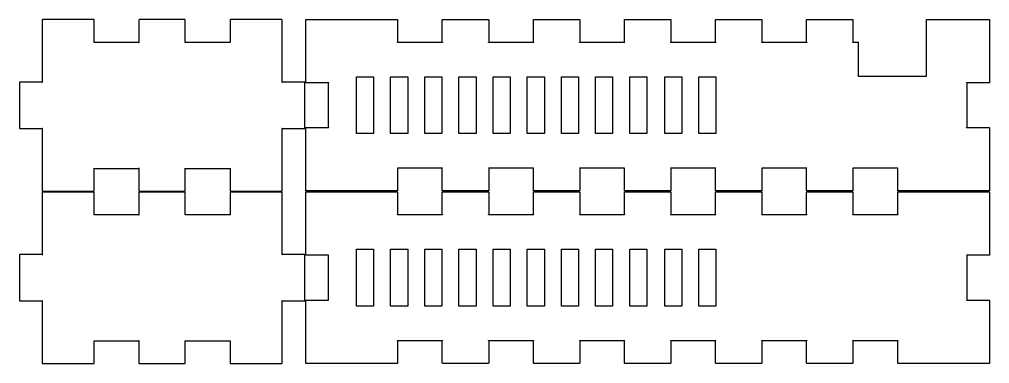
# Model space of a CAD drawing. Extents: x -86 to 84, y -61 to 112.
# Drawn here: x -86.2 to 84.2, y -60.8 to -0.3 of the extents above; entities that cross this region are included whole.
import ezdxf

# ---------------------------------------------------------------- set-up
doc = ezdxf.new("R2010")
doc.units = 0
doc.header["$MEASUREMENT"] = 0
doc.layers.add('CUT', color=30, linetype='CONTINUOUS')

msp = doc.modelspace()

# ---------------------------------------------------------------- linework, layer by layer
at = {"layer": 'CUT', "color": 0}
for p, q in [((-82.23, -0.35), (-82.25, -0.38)), ((-82.25, -0.38), (-82.25, -0.4)), ((-82.25, -0.4), (-82.25, -4.4)), ((-82.19, -0.33), (-82.23, -0.35)), ((-82.18, -0.33), (-82.19, -0.33)), ((-73.18, -0.33), (-82.18, -0.33)), ((-73.17, -0.33), (-73.18, -0.33)), ((-73.13, -0.35), (-73.17, -0.33)), ((-73.11, -0.38), (-73.13, -0.35)), ((-73.11, -0.4), (-73.11, -0.38)), ((-73.11, -4.33), (-73.11, -0.4)), ((-65.23, -0.35), (-65.25, -0.38)), ((-65.25, -0.38), (-65.25, -0.4)), ((-65.25, -0.4), (-65.25, -4.33)), ((-65.19, -0.33), (-65.23, -0.35)), ((-65.18, -0.33), (-65.19, -0.33)), ((-57.18, -0.33), (-65.18, -0.33)), ((-57.17, -0.33), (-57.18, -0.33)), ((-57.13, -0.35), (-57.17, -0.33)), ((-57.11, -0.38), (-57.13, -0.35)), ((-57.11, -0.4), (-57.11, -0.38)), ((-57.11, -4.33), (-57.11, -0.4)), ((-49.23, -0.35), (-49.25, -0.38)), ((-49.25, -0.38), (-49.25, -0.4)), ((-49.25, -0.4), (-49.25, -4.33)), ((-49.19, -0.33), (-49.23, -0.35)), ((-49.18, -0.33), (-49.19, -0.33)), ((-40.18, -0.33), (-49.18, -0.33)), ((-40.17, -0.33), (-40.18, -0.33)), ((-40.13, -0.35), (-40.17, -0.33)), ((-40.11, -0.38), (-40.13, -0.35)), ((-40.11, -0.4), (-40.11, -0.38)), ((-40.11, -4.4), (-40.11, -0.4)), ((-82.25, -4.4), (-82.25, -11.33)), ((-73.12, -4.33), (-73.14, -4.34)), ((-73.14, -4.34), (-73.14, -4.35)), ((-73.14, -4.35), (-73.12, -4.36)), ((-73.11, -4.33), (-73.12, -4.33)), ((-73.12, -4.36), (-73.11, -4.33)), ((-65.25, -4.33), (-73.11, -4.33)), ((-73.11, -4.33), (-73.11, -4.33)), ((-65.25, -4.33), (-65.25, -4.33)), ((-65.25, -4.33), (-65.24, -4.36)), ((-65.24, -4.33), (-65.25, -4.33)), ((-65.22, -4.34), (-65.24, -4.33)), ((-65.24, -4.36), (-65.22, -4.35)), ((-65.22, -4.35), (-65.22, -4.34)), ((-57.12, -4.33), (-57.14, -4.34)), ((-57.14, -4.34), (-57.14, -4.35)), ((-57.14, -4.35), (-57.12, -4.36)), ((-57.11, -4.33), (-57.12, -4.33)), ((-57.12, -4.36), (-57.11, -4.33)), ((-49.25, -4.33), (-57.11, -4.33)), ((-57.11, -4.33), (-57.11, -4.33)), ((-49.25, -4.33), (-49.25, -4.33)), ((-49.25, -4.33), (-49.24, -4.36)), ((-49.24, -4.33), (-49.25, -4.33)), ((-49.22, -4.34), (-49.24, -4.33)), ((-49.24, -4.36), (-49.22, -4.35)), ((-49.22, -4.35), (-49.22, -4.34)), ((-40.11, -11.33), (-40.11, -4.4)), ((-86.23, -11.35), (-86.25, -11.38)), ((-86.25, -11.38), (-86.25, -11.4)), ((-86.25, -11.4), (-86.25, -19.4)), ((-86.19, -11.33), (-86.23, -11.35)), ((-86.18, -11.33), (-86.19, -11.33)), ((-82.25, -11.33), (-86.18, -11.33)), ((-82.25, -11.33), (-82.25, -11.33)), ((-82.25, -11.33), (-82.24, -11.36)), ((-82.24, -11.33), (-82.25, -11.33)), ((-82.22, -11.34), (-82.24, -11.33)), ((-82.24, -11.36), (-82.22, -11.35)), ((-82.22, -11.35), (-82.22, -11.34)), ((-40.12, -11.33), (-40.14, -11.34)), ((-40.14, -11.34), (-40.14, -11.35)), ((-40.14, -11.35), (-40.12, -11.36)), ((-40.11, -11.33), (-40.12, -11.33)), ((-40.12, -11.36), (-40.11, -11.33)), ((-36.18, -11.33), (-40.11, -11.33)), ((-40.11, -11.33), (-40.11, -11.33)), ((-36.17, -11.33), (-36.18, -11.33)), ((-36.13, -11.35), (-36.17, -11.33)), ((-36.11, -11.38), (-36.13, -11.35)), ((-36.11, -11.4), (-36.11, -11.38)), ((-36.11, -19.4), (-36.11, -11.4)), ((-86.25, -19.4), (-86.25, -19.41)), ((-86.25, -19.41), (-86.23, -19.45)), ((-86.23, -19.45), (-86.19, -19.47)), ((-86.19, -19.47), (-86.18, -19.47)), ((-86.18, -19.47), (-82.25, -19.47)), ((-82.24, -19.44), (-82.25, -19.46)), ((-82.25, -19.46), (-82.25, -19.47)), ((-82.25, -19.47), (-82.24, -19.47)), ((-82.25, -19.47), (-82.25, -26.4)), ((-82.22, -19.44), (-82.24, -19.44)), ((-82.24, -19.47), (-82.22, -19.46)), ((-82.22, -19.46), (-82.22, -19.44)), ((-40.12, -19.44), (-40.14, -19.44)), ((-40.14, -19.44), (-40.14, -19.46)), ((-40.14, -19.46), (-40.12, -19.47)), ((-40.11, -19.46), (-40.12, -19.44)), ((-40.12, -19.47), (-40.11, -19.47)), ((-40.11, -19.47), (-40.11, -19.46)), ((-40.11, -26.4), (-40.11, -19.47)), ((-40.11, -19.47), (-36.18, -19.47)), ((-36.18, -19.47), (-36.17, -19.47)), ((-36.17, -19.47), (-36.13, -19.45)), ((-36.13, -19.45), (-36.11, -19.41)), ((-36.11, -19.41), (-36.11, -19.4)), ((-82.25, -26.4), (-82.25, -30.4)), ((-73.12, -26.44), (-73.14, -26.44)), ((-73.14, -26.44), (-73.14, -26.46)), ((-73.14, -26.46), (-73.12, -26.47)), ((-73.11, -26.46), (-73.12, -26.44)), ((-73.12, -26.47), (-73.11, -26.47)), ((-73.11, -26.47), (-73.11, -26.46)), ((-73.11, -30.4), (-73.11, -26.47)), ((-73.11, -26.47), (-65.25, -26.47)), ((-65.24, -26.44), (-65.25, -26.46)), ((-65.25, -26.46), (-65.25, -26.47)), ((-65.25, -26.47), (-65.24, -26.47)), ((-65.25, -26.47), (-65.25, -30.4)), ((-65.22, -26.44), (-65.24, -26.44)), ((-65.24, -26.47), (-65.22, -26.46)), ((-65.22, -26.46), (-65.22, -26.44)), ((-57.12, -26.44), (-57.14, -26.44)), ((-57.14, -26.44), (-57.14, -26.46)), ((-57.14, -26.46), (-57.12, -26.47)), ((-57.11, -26.46), (-57.12, -26.44)), ((-57.12, -26.47), (-57.11, -26.47)), ((-57.11, -26.47), (-57.11, -26.46)), ((-57.11, -30.4), (-57.11, -26.47)), ((-57.11, -26.47), (-49.25, -26.47)), ((-49.24, -26.44), (-49.25, -26.46)), ((-49.25, -26.46), (-49.25, -26.47)), ((-49.25, -26.47), (-49.24, -26.47)), ((-49.25, -26.47), (-49.25, -30.4)), ((-49.22, -26.44), (-49.24, -26.44)), ((-49.24, -26.47), (-49.22, -26.46)), ((-49.22, -26.46), (-49.22, -26.44)), ((-40.11, -30.4), (-40.11, -26.4)), ((-82.25, -30.4), (-82.25, -30.41)), ((-82.25, -30.41), (-82.23, -30.45)), ((-82.23, -30.65), (-82.25, -30.69)), ((-82.23, -30.45), (-82.19, -30.47)), ((-82.19, -30.63), (-82.23, -30.65)), ((-82.19, -30.47), (-82.18, -30.47)), ((-82.18, -30.63), (-82.19, -30.63)), ((-82.18, -30.47), (-73.18, -30.47)), ((-73.18, -30.63), (-82.18, -30.63)), ((-73.18, -30.47), (-73.17, -30.47)), ((-73.17, -30.63), (-73.18, -30.63)), ((-73.17, -30.47), (-73.13, -30.45)), ((-73.13, -30.65), (-73.17, -30.63)), ((-73.13, -30.45), (-73.11, -30.41)), ((-73.11, -30.69), (-73.13, -30.65)), ((-73.11, -30.41), (-73.11, -30.4)), ((-65.25, -30.4), (-65.25, -30.41)), ((-65.25, -30.41), (-65.23, -30.45)), ((-65.23, -30.65), (-65.25, -30.69)), ((-65.23, -30.45), (-65.19, -30.47)), ((-65.19, -30.63), (-65.23, -30.65)), ((-65.19, -30.47), (-65.18, -30.47)), ((-65.18, -30.63), (-65.19, -30.63)), ((-65.18, -30.47), (-57.18, -30.47)), ((-57.18, -30.63), (-65.18, -30.63)), ((-57.18, -30.47), (-57.17, -30.47)), ((-57.17, -30.63), (-57.18, -30.63)), ((-57.17, -30.47), (-57.13, -30.45)), ((-57.13, -30.65), (-57.17, -30.63)), ((-57.13, -30.45), (-57.11, -30.41)), ((-57.11, -30.69), (-57.13, -30.65)), ((-57.11, -30.41), (-57.11, -30.4)), ((-49.25, -30.4), (-49.25, -30.41)), ((-49.25, -30.41), (-49.23, -30.45)), ((-49.23, -30.65), (-49.25, -30.69)), ((-49.23, -30.45), (-49.19, -30.47)), ((-49.19, -30.63), (-49.23, -30.65)), ((-49.19, -30.47), (-49.18, -30.47)), ((-49.18, -30.63), (-49.19, -30.63)), ((-49.18, -30.47), (-40.18, -30.47)), ((-40.18, -30.63), (-49.18, -30.63)), ((-40.18, -30.47), (-40.17, -30.47)), ((-40.17, -30.63), (-40.18, -30.63)), ((-40.17, -30.47), (-40.13, -30.45)), ((-40.13, -30.65), (-40.17, -30.63)), ((-40.13, -30.45), (-40.11, -30.41)), ((-40.11, -30.69), (-40.13, -30.65)), ((-40.11, -30.41), (-40.11, -30.4)), ((-35.95, -30.66), (-35.93, -30.62)), ((-35.95, -30.67), (-35.95, -30.66)), ((-35.95, -34.67), (-35.95, -30.67)), ((-35.93, -30.62), (-35.89, -30.6)), ((-35.89, -30.6), (-35.88, -30.6)), ((-35.88, -30.6), (-31.88, -30.6)), ((-31.88, -30.6), (-19.88, -30.6)), ((-19.88, -30.6), (-19.87, -30.6)), ((-19.87, -30.6), (-19.83, -30.62)), ((-19.83, -30.62), (-19.81, -30.66)), ((-19.81, -30.66), (-19.81, -30.67)), ((-19.81, -30.67), (-19.81, -34.6)), ((-11.95, -30.66), (-11.93, -30.62)), ((-11.95, -30.67), (-11.95, -30.66)), ((-11.95, -34.6), (-11.95, -30.67)), ((-11.93, -30.62), (-11.89, -30.6)), ((-11.89, -30.6), (-11.88, -30.6)), ((-11.88, -30.6), (-3.88, -30.6)), ((-3.88, -30.6), (-3.87, -30.6)), ((-3.87, -30.6), (-3.83, -30.62)), ((-3.83, -30.62), (-3.81, -30.66)), ((-3.81, -30.66), (-3.81, -30.67)), ((-3.81, -30.67), (-3.81, -34.6)), ((4.05, -30.66), (4.07, -30.62)), ((4.05, -30.67), (4.05, -30.66)), ((4.05, -34.6), (4.05, -30.67)), ((4.07, -30.62), (4.11, -30.6)), ((4.11, -30.6), (4.12, -30.6)), ((4.12, -30.6), (12.12, -30.6)), ((12.12, -30.6), (12.13, -30.6)), ((12.13, -30.6), (12.17, -30.62)), ((12.17, -30.62), (12.19, -30.66)), ((12.19, -30.66), (12.19, -30.67)), ((12.19, -30.67), (12.19, -34.6)), ((20.05, -30.66), (20.07, -30.62)), ((20.05, -30.67), (20.05, -30.66)), ((20.05, -34.6), (20.05, -30.67)), ((20.07, -30.62), (20.11, -30.6)), ((20.11, -30.6), (20.12, -30.6)), ((20.12, -30.6), (28.12, -30.6)), ((28.12, -30.6), (28.13, -30.6)), ((28.13, -30.6), (28.17, -30.62)), ((28.17, -30.62), (28.19, -30.66)), ((28.19, -30.66), (28.19, -30.67)), ((28.19, -30.67), (28.19, -34.6)), ((36.05, -30.66), (36.07, -30.62)), ((36.05, -30.67), (36.05, -30.66)), ((36.05, -34.6), (36.05, -30.67)), ((36.07, -30.62), (36.11, -30.6)), ((36.11, -30.6), (36.12, -30.6)), ((36.12, -30.6), (44.12, -30.6)), ((44.12, -30.6), (44.13, -30.6)), ((44.13, -30.6), (44.17, -30.62)), ((44.17, -30.62), (44.19, -30.66)), ((44.19, -30.66), (44.19, -30.67)), ((44.19, -30.67), (44.19, -34.6)), ((52.05, -30.66), (52.07, -30.62)), ((52.05, -30.67), (52.05, -30.66)), ((52.05, -34.6), (52.05, -30.67)), ((52.07, -30.62), (52.11, -30.6)), ((52.11, -30.6), (52.12, -30.6)), ((52.12, -30.6), (60.12, -30.6)), ((60.12, -30.6), (60.13, -30.6)), ((60.13, -30.6), (60.17, -30.62)), ((60.17, -30.62), (60.19, -30.66)), ((60.19, -30.66), (60.19, -30.67)), ((60.19, -30.67), (60.19, -34.6)), ((68.05, -30.66), (68.07, -30.62)), ((68.05, -30.67), (68.05, -30.66)), ((68.05, -34.6), (68.05, -30.67)), ((68.07, -30.62), (68.11, -30.6)), ((68.11, -30.6), (68.12, -30.6)), ((68.12, -30.6), (80.12, -30.6)), ((80.12, -30.6), (84.12, -30.6)), ((84.12, -30.6), (84.13, -30.6)), ((84.13, -30.6), (84.17, -30.62)), ((84.17, -30.62), (84.19, -30.66)), ((84.19, -30.66), (84.19, -30.67)), ((84.19, -30.67), (84.19, -34.67)), ((-82.25, -30.69), (-82.25, -30.7)), ((-82.25, -30.7), (-82.25, -34.7)), ((-73.11, -30.7), (-73.11, -30.69)), ((-73.11, -34.63), (-73.11, -30.7)), ((-65.25, -30.69), (-65.25, -30.7)), ((-65.25, -30.7), (-65.25, -34.63)), ((-57.11, -30.7), (-57.11, -30.69)), ((-57.11, -34.63), (-57.11, -30.7)), ((-49.25, -30.69), (-49.25, -30.7)), ((-49.25, -30.7), (-49.25, -34.63)), ((-40.11, -30.7), (-40.11, -30.69)), ((-40.11, -34.7), (-40.11, -30.7)), ((-82.25, -34.7), (-82.25, -41.63)), ((-73.12, -34.63), (-73.14, -34.64)), ((-73.14, -34.64), (-73.14, -34.65)), ((-73.14, -34.65), (-73.12, -34.66)), ((-73.11, -34.63), (-73.12, -34.63)), ((-73.12, -34.66), (-73.11, -34.63)), ((-65.25, -34.63), (-73.11, -34.63)), ((-73.11, -34.63), (-73.11, -34.63)), ((-65.25, -34.63), (-65.25, -34.63)), ((-65.25, -34.63), (-65.24, -34.66)), ((-65.24, -34.63), (-65.25, -34.63)), ((-65.22, -34.64), (-65.24, -34.63)), ((-65.24, -34.66), (-65.22, -34.65)), ((-65.22, -34.65), (-65.22, -34.64)), ((-57.12, -34.63), (-57.14, -34.64)), ((-57.14, -34.64), (-57.14, -34.65)), ((-57.14, -34.65), (-57.12, -34.66)), ((-57.11, -34.63), (-57.12, -34.63)), ((-57.12, -34.66), (-57.11, -34.63)), ((-49.25, -34.63), (-57.11, -34.63)), ((-57.11, -34.63), (-57.11, -34.63)), ((-49.25, -34.63), (-49.25, -34.63)), ((-49.25, -34.63), (-49.24, -34.66)), ((-49.24, -34.63), (-49.25, -34.63)), ((-49.22, -34.64), (-49.24, -34.63)), ((-49.24, -34.66), (-49.22, -34.65)), ((-49.22, -34.65), (-49.22, -34.64)), ((-40.11, -41.63), (-40.11, -34.7)), ((-35.95, -41.67), (-35.95, -34.67)), ((-19.84, -34.61), (-19.82, -34.6)), ((-19.83, -34.62), (-19.84, -34.61)), ((-19.82, -34.63), (-19.83, -34.62)), ((-19.82, -34.6), (-19.81, -34.6)), ((-19.81, -34.61), (-19.82, -34.63)), ((-19.81, -34.6), (-19.81, -34.61)), ((-19.81, -34.6), (-11.95, -34.6)), ((-11.95, -34.6), (-11.94, -34.6)), ((-11.95, -34.61), (-11.95, -34.6)), ((-11.94, -34.63), (-11.95, -34.61)), ((-11.94, -34.6), (-11.92, -34.61)), ((-11.92, -34.62), (-11.94, -34.63)), ((-11.92, -34.61), (-11.92, -34.62)), ((-3.84, -34.61), (-3.82, -34.6)), ((-3.84, -34.62), (-3.84, -34.61)), ((-3.82, -34.63), (-3.84, -34.62)), ((-3.82, -34.6), (-3.81, -34.6)), ((-3.81, -34.61), (-3.82, -34.63)), ((-3.81, -34.6), (-3.81, -34.61)), ((-3.81, -34.6), (4.05, -34.6)), ((4.05, -34.6), (4.06, -34.6)), ((4.05, -34.61), (4.05, -34.6)), ((4.06, -34.63), (4.05, -34.61)), ((4.06, -34.6), (4.08, -34.61)), ((4.08, -34.62), (4.06, -34.63)), ((4.08, -34.61), (4.08, -34.62)), ((12.16, -34.61), (12.18, -34.6)), ((12.17, -34.62), (12.16, -34.61)), ((12.18, -34.63), (12.17, -34.62)), ((12.18, -34.6), (12.19, -34.6)), ((12.19, -34.61), (12.18, -34.63)), ((12.19, -34.6), (12.19, -34.61)), ((12.19, -34.6), (20.05, -34.6)), ((20.05, -34.6), (20.06, -34.6)), ((20.05, -34.61), (20.05, -34.6)), ((20.06, -34.63), (20.05, -34.61)), ((20.06, -34.6), (20.08, -34.61)), ((20.08, -34.62), (20.06, -34.63)), ((20.08, -34.61), (20.08, -34.62)), ((28.16, -34.61), (28.18, -34.6)), ((28.17, -34.62), (28.16, -34.61)), ((28.18, -34.63), (28.17, -34.62)), ((28.18, -34.6), (28.19, -34.6)), ((28.19, -34.61), (28.18, -34.63)), ((28.19, -34.6), (28.19, -34.61)), ((28.19, -34.6), (36.05, -34.6)), ((36.05, -34.6), (36.06, -34.6)), ((36.05, -34.61), (36.05, -34.6)), ((36.06, -34.63), (36.05, -34.61)), ((36.06, -34.6), (36.08, -34.61)), ((36.08, -34.62), (36.06, -34.63)), ((36.08, -34.61), (36.08, -34.62)), ((44.16, -34.61), (44.18, -34.6)), ((44.16, -34.62), (44.16, -34.61)), ((44.18, -34.63), (44.16, -34.62)), ((44.18, -34.6), (44.19, -34.6)), ((44.19, -34.61), (44.18, -34.63)), ((44.19, -34.6), (44.19, -34.61)), ((44.19, -34.6), (52.05, -34.6)), ((52.05, -34.6), (52.06, -34.6)), ((52.05, -34.61), (52.05, -34.6)), ((52.06, -34.63), (52.05, -34.61)), ((52.06, -34.6), (52.08, -34.61)), ((52.08, -34.62), (52.06, -34.63)), ((52.08, -34.61), (52.08, -34.62)), ((60.16, -34.61), (60.18, -34.6)), ((60.16, -34.62), (60.16, -34.61)), ((60.18, -34.63), (60.16, -34.62)), ((60.18, -34.6), (60.19, -34.6)), ((60.19, -34.61), (60.18, -34.63)), ((60.19, -34.6), (60.19, -34.61)), ((60.19, -34.6), (68.05, -34.6)), ((68.05, -34.6), (68.06, -34.6)), ((68.05, -34.61), (68.05, -34.6)), ((68.06, -34.63), (68.05, -34.61)), ((68.06, -34.6), (68.08, -34.61)), ((68.08, -34.62), (68.06, -34.63)), ((68.08, -34.61), (68.08, -34.62)), ((84.19, -34.67), (84.19, -41.67)), ((-86.23, -41.65), (-86.25, -41.68)), ((-86.25, -41.68), (-86.25, -41.7)), ((-86.25, -41.7), (-86.25, -49.7)), ((-86.19, -41.63), (-86.23, -41.65)), ((-86.18, -41.63), (-86.19, -41.63)), ((-82.25, -41.63), (-86.18, -41.63)), ((-82.25, -41.63), (-82.25, -41.63)), ((-82.25, -41.63), (-82.24, -41.66)), ((-82.24, -41.63), (-82.25, -41.63)), ((-82.22, -41.64), (-82.24, -41.63)), ((-82.24, -41.66), (-82.22, -41.65)), ((-82.22, -41.65), (-82.22, -41.64)), ((-40.12, -41.63), (-40.14, -41.64)), ((-40.14, -41.64), (-40.14, -41.65)), ((-40.14, -41.65), (-40.12, -41.66)), ((-40.11, -41.63), (-40.12, -41.63)), ((-40.12, -41.66), (-40.11, -41.63)), ((-36.18, -41.63), (-40.11, -41.63)), ((-40.11, -41.63), (-40.11, -41.63)), ((-36.17, -41.63), (-36.18, -41.63)), ((-36.13, -41.65), (-36.17, -41.63)), ((-36.11, -41.68), (-36.13, -41.65)), ((-36.11, -41.7), (-36.11, -41.68)), ((-36.11, -49.7), (-36.11, -41.7)), ((-35.95, -41.68), (-35.95, -41.67)), ((-35.93, -41.72), (-35.95, -41.68)), ((-35.89, -41.74), (-35.93, -41.72)), ((-35.88, -41.74), (-35.89, -41.74)), ((-31.95, -41.74), (-35.88, -41.74)), ((-31.95, -41.73), (-31.94, -41.71)), ((-31.95, -41.74), (-31.95, -41.73)), ((-31.95, -49.6), (-31.95, -41.74)), ((-31.94, -41.74), (-31.95, -41.74)), ((-31.94, -41.71), (-31.92, -41.71)), ((-31.92, -41.73), (-31.94, -41.74)), ((-31.92, -41.71), (-31.92, -41.73)), ((80.16, -41.73), (80.16, -41.71)), ((80.16, -41.71), (80.18, -41.71)), ((80.18, -41.74), (80.16, -41.73)), ((80.18, -41.71), (80.19, -41.73)), ((80.19, -41.74), (80.18, -41.74)), ((80.19, -41.73), (80.19, -41.74)), ((84.12, -41.74), (80.19, -41.74)), ((80.19, -41.74), (80.19, -49.6)), ((84.13, -41.74), (84.12, -41.74)), ((84.17, -41.72), (84.13, -41.74)), ((84.19, -41.68), (84.17, -41.72)), ((84.19, -41.67), (84.19, -41.68)), ((-86.25, -49.7), (-86.25, -49.71)), ((-86.25, -49.71), (-86.23, -49.75)), ((-86.23, -49.75), (-86.19, -49.77)), ((-86.19, -49.77), (-86.18, -49.77)), ((-86.18, -49.77), (-82.25, -49.77)), ((-82.24, -49.74), (-82.25, -49.76)), ((-82.25, -49.76), (-82.25, -49.77)), ((-82.25, -49.77), (-82.24, -49.77)), ((-82.25, -49.77), (-82.25, -56.7)), ((-82.22, -49.74), (-82.24, -49.74)), ((-82.24, -49.77), (-82.22, -49.76)), ((-82.22, -49.76), (-82.22, -49.74)), ((-40.12, -49.74), (-40.14, -49.74)), ((-40.14, -49.74), (-40.14, -49.76)), ((-40.14, -49.76), (-40.12, -49.77)), ((-40.11, -49.76), (-40.12, -49.74)), ((-40.12, -49.77), (-40.11, -49.77)), ((-40.11, -49.77), (-40.11, -49.76)), ((-40.11, -56.7), (-40.11, -49.77)), ((-40.11, -49.77), (-36.18, -49.77)), ((-36.18, -49.77), (-36.17, -49.77)), ((-36.17, -49.77), (-36.13, -49.75)), ((-36.13, -49.75), (-36.11, -49.71)), ((-36.11, -49.71), (-36.11, -49.7)), ((-35.95, -49.66), (-35.93, -49.62)), ((-35.95, -49.67), (-35.95, -49.66)), ((-35.95, -56.67), (-35.95, -49.67)), ((-35.93, -49.62), (-35.89, -49.6)), ((-35.89, -49.6), (-35.88, -49.6)), ((-35.88, -49.6), (-31.95, -49.6)), ((-31.95, -49.6), (-31.94, -49.6)), ((-31.95, -49.61), (-31.95, -49.6)), ((-31.94, -49.63), (-31.95, -49.61)), ((-31.94, -49.6), (-31.92, -49.61)), ((-31.92, -49.63), (-31.94, -49.63)), ((-31.92, -49.61), (-31.92, -49.63)), ((80.16, -49.61), (80.18, -49.6)), ((80.16, -49.63), (80.16, -49.61)), ((80.18, -49.63), (80.16, -49.63)), ((80.18, -49.6), (80.19, -49.6)), ((80.19, -49.61), (80.18, -49.63)), ((80.19, -49.6), (80.19, -49.61)), ((80.19, -49.6), (84.12, -49.6)), ((84.12, -49.6), (84.13, -49.6)), ((84.13, -49.6), (84.17, -49.62)), ((84.17, -49.62), (84.19, -49.66)), ((84.19, -49.66), (84.19, -49.67)), ((84.19, -49.67), (84.19, -56.67)), ((-82.25, -56.7), (-82.25, -60.7)), ((-73.12, -56.74), (-73.14, -56.74)), ((-73.14, -56.74), (-73.14, -56.76)), ((-73.14, -56.76), (-73.12, -56.77)), ((-73.11, -56.76), (-73.12, -56.74)), ((-73.12, -56.77), (-73.11, -56.77)), ((-73.11, -56.77), (-73.11, -56.76)), ((-73.11, -60.7), (-73.11, -56.77)), ((-73.11, -56.77), (-65.25, -56.77)), ((-65.24, -56.74), (-65.25, -56.76)), ((-65.25, -56.76), (-65.25, -56.77)), ((-65.25, -56.77), (-65.24, -56.77)), ((-65.25, -56.77), (-65.25, -60.7)), ((-65.22, -56.74), (-65.24, -56.74)), ((-65.24, -56.77), (-65.22, -56.76)), ((-65.22, -56.76), (-65.22, -56.74)), ((-57.12, -56.74), (-57.14, -56.74)), ((-57.14, -56.74), (-57.14, -56.76)), ((-57.14, -56.76), (-57.12, -56.77)), ((-57.11, -56.76), (-57.12, -56.74)), ((-57.12, -56.77), (-57.11, -56.77)), ((-57.11, -56.77), (-57.11, -56.76)), ((-57.11, -60.7), (-57.11, -56.77)), ((-57.11, -56.77), (-49.25, -56.77)), ((-49.24, -56.74), (-49.25, -56.76)), ((-49.25, -56.76), (-49.25, -56.77)), ((-49.25, -56.77), (-49.24, -56.77)), ((-49.25, -56.77), (-49.25, -60.7)), ((-49.22, -56.74), (-49.24, -56.74)), ((-49.24, -56.77), (-49.22, -56.76)), ((-49.22, -56.76), (-49.22, -56.74)), ((-40.11, -60.7), (-40.11, -56.7)), ((-35.95, -60.67), (-35.95, -56.67)), ((-19.84, -56.73), (-19.83, -56.71)), ((-19.82, -56.74), (-19.84, -56.73)), ((-19.83, -56.71), (-19.82, -56.71)), ((-19.82, -56.71), (-19.81, -56.73)), ((-19.81, -56.74), (-19.82, -56.74)), ((-19.81, -56.73), (-19.81, -56.74)), ((-11.95, -56.74), (-19.81, -56.74)), ((-19.81, -56.74), (-19.81, -60.67)), ((-11.95, -56.73), (-11.94, -56.71)), ((-11.95, -56.74), (-11.95, -56.73)), ((-11.95, -60.67), (-11.95, -56.74)), ((-11.94, -56.74), (-11.95, -56.74)), ((-11.94, -56.71), (-11.92, -56.71)), ((-11.92, -56.73), (-11.94, -56.74)), ((-11.92, -56.71), (-11.92, -56.73)), ((-3.84, -56.73), (-3.84, -56.71)), ((-3.84, -56.71), (-3.82, -56.71)), ((-3.82, -56.74), (-3.84, -56.73)), ((-3.82, -56.71), (-3.81, -56.73)), ((-3.81, -56.74), (-3.82, -56.74)), ((-3.81, -56.73), (-3.81, -56.74)), ((4.05, -56.74), (-3.81, -56.74)), ((-3.81, -56.74), (-3.81, -60.67)), ((4.05, -56.73), (4.06, -56.71)), ((4.05, -56.74), (4.05, -56.73)), ((4.05, -60.67), (4.05, -56.74)), ((4.06, -56.74), (4.05, -56.74)), ((4.06, -56.71), (4.08, -56.71)), ((4.08, -56.73), (4.06, -56.74)), ((4.08, -56.71), (4.08, -56.73)), ((12.16, -56.73), (12.17, -56.71)), ((12.18, -56.74), (12.16, -56.73)), ((12.17, -56.71), (12.18, -56.71)), ((12.18, -56.71), (12.19, -56.73)), ((12.19, -56.74), (12.18, -56.74)), ((12.19, -56.73), (12.19, -56.74)), ((20.05, -56.74), (12.19, -56.74)), ((12.19, -56.74), (12.19, -60.67)), ((20.05, -56.73), (20.06, -56.71)), ((20.05, -56.74), (20.05, -56.73)), ((20.05, -60.67), (20.05, -56.74)), ((20.06, -56.74), (20.05, -56.74)), ((20.06, -56.71), (20.08, -56.71)), ((20.08, -56.73), (20.06, -56.74)), ((20.08, -56.71), (20.08, -56.73)), ((28.16, -56.73), (28.17, -56.71)), ((28.18, -56.74), (28.16, -56.73)), ((28.17, -56.71), (28.18, -56.71)), ((28.18, -56.71), (28.19, -56.73)), ((28.19, -56.74), (28.18, -56.74)), ((28.19, -56.73), (28.19, -56.74)), ((36.05, -56.74), (28.19, -56.74)), ((28.19, -56.74), (28.19, -60.67)), ((36.05, -56.73), (36.06, -56.71)), ((36.05, -56.74), (36.05, -56.73)), ((36.05, -60.67), (36.05, -56.74)), ((36.06, -56.74), (36.05, -56.74)), ((36.06, -56.71), (36.08, -56.71)), ((36.08, -56.73), (36.06, -56.74)), ((36.08, -56.71), (36.08, -56.73)), ((44.16, -56.73), (44.16, -56.71)), ((44.16, -56.71), (44.18, -56.71)), ((44.18, -56.74), (44.16, -56.73)), ((44.18, -56.71), (44.19, -56.73)), ((44.19, -56.74), (44.18, -56.74)), ((44.19, -56.73), (44.19, -56.74)), ((52.05, -56.74), (44.19, -56.74)), ((44.19, -56.74), (44.19, -60.67)), ((52.05, -56.73), (52.06, -56.71)), ((52.05, -56.74), (52.05, -56.73)), ((52.05, -60.67), (52.05, -56.74)), ((52.06, -56.74), (52.05, -56.74)), ((52.06, -56.71), (52.08, -56.71)), ((52.08, -56.73), (52.06, -56.74)), ((52.08, -56.71), (52.08, -56.73)), ((60.16, -56.73), (60.16, -56.71)), ((60.16, -56.71), (60.18, -56.71)), ((60.18, -56.74), (60.16, -56.73)), ((60.18, -56.71), (60.19, -56.73)), ((60.19, -56.74), (60.18, -56.74)), ((60.19, -56.73), (60.19, -56.74)), ((68.05, -56.74), (60.19, -56.74)), ((60.19, -56.74), (60.19, -60.67)), ((68.05, -56.73), (68.06, -56.71)), ((68.05, -56.74), (68.05, -56.73)), ((68.05, -60.67), (68.05, -56.74)), ((68.06, -56.74), (68.05, -56.74)), ((68.06, -56.71), (68.08, -56.71)), ((68.08, -56.73), (68.06, -56.74)), ((68.08, -56.71), (68.08, -56.73)), ((84.19, -56.67), (84.19, -60.67)), ((-82.25, -60.7), (-82.25, -60.71)), ((-82.25, -60.71), (-82.23, -60.75)), ((-82.23, -60.75), (-82.19, -60.77)), ((-82.19, -60.77), (-82.18, -60.77)), ((-82.18, -60.77), (-73.18, -60.77)), ((-73.18, -60.77), (-73.17, -60.77)), ((-73.17, -60.77), (-73.13, -60.75)), ((-73.13, -60.75), (-73.11, -60.71)), ((-73.11, -60.71), (-73.11, -60.7)), ((-65.25, -60.7), (-65.25, -60.71)), ((-65.25, -60.71), (-65.23, -60.75)), ((-65.23, -60.75), (-65.19, -60.77)), ((-65.19, -60.77), (-65.18, -60.77)), ((-65.18, -60.77), (-57.18, -60.77)), ((-57.18, -60.77), (-57.17, -60.77)), ((-57.17, -60.77), (-57.13, -60.75)), ((-57.13, -60.75), (-57.11, -60.71)), ((-57.11, -60.71), (-57.11, -60.7)), ((-49.25, -60.7), (-49.25, -60.71)), ((-49.25, -60.71), (-49.23, -60.75)), ((-49.23, -60.75), (-49.19, -60.77)), ((-49.19, -60.77), (-49.18, -60.77)), ((-49.18, -60.77), (-40.18, -60.77)), ((-40.18, -60.77), (-40.17, -60.77)), ((-40.17, -60.77), (-40.13, -60.75)), ((-40.13, -60.75), (-40.11, -60.71)), ((-40.11, -60.71), (-40.11, -60.7)), ((-35.95, -60.68), (-35.95, -60.67)), ((-35.93, -60.72), (-35.95, -60.68)), ((-35.89, -60.74), (-35.93, -60.72)), ((-35.88, -60.74), (-35.89, -60.74)), ((-31.88, -60.74), (-35.88, -60.74)), ((-19.88, -60.74), (-31.88, -60.74)), ((-19.87, -60.74), (-19.88, -60.74)), ((-19.83, -60.72), (-19.87, -60.74)), ((-19.81, -60.68), (-19.83, -60.72)), ((-19.81, -60.67), (-19.81, -60.68)), ((-11.95, -60.68), (-11.95, -60.67)), ((-11.93, -60.72), (-11.95, -60.68)), ((-11.89, -60.74), (-11.93, -60.72)), ((-11.88, -60.74), (-11.89, -60.74)), ((-3.88, -60.74), (-11.88, -60.74)), ((-3.87, -60.74), (-3.88, -60.74)), ((-3.83, -60.72), (-3.87, -60.74)), ((-3.81, -60.68), (-3.83, -60.72)), ((-3.81, -60.67), (-3.81, -60.68)), ((4.05, -60.68), (4.05, -60.67)), ((4.07, -60.72), (4.05, -60.68)), ((4.11, -60.74), (4.07, -60.72)), ((4.12, -60.74), (4.11, -60.74)), ((12.12, -60.74), (4.12, -60.74)), ((12.13, -60.74), (12.12, -60.74)), ((12.17, -60.72), (12.13, -60.74)), ((12.19, -60.68), (12.17, -60.72)), ((12.19, -60.67), (12.19, -60.68)), ((20.05, -60.68), (20.05, -60.67)), ((20.07, -60.72), (20.05, -60.68)), ((20.11, -60.74), (20.07, -60.72)), ((20.12, -60.74), (20.11, -60.74)), ((28.12, -60.74), (20.12, -60.74)), ((28.13, -60.74), (28.12, -60.74)), ((28.17, -60.72), (28.13, -60.74)), ((28.19, -60.68), (28.17, -60.72)), ((28.19, -60.67), (28.19, -60.68)), ((36.05, -60.68), (36.05, -60.67)), ((36.07, -60.72), (36.05, -60.68)), ((36.11, -60.74), (36.07, -60.72)), ((36.12, -60.74), (36.11, -60.74)), ((44.12, -60.74), (36.12, -60.74)), ((44.13, -60.74), (44.12, -60.74)), ((44.17, -60.72), (44.13, -60.74)), ((44.19, -60.68), (44.17, -60.72)), ((44.19, -60.67), (44.19, -60.68)), ((52.05, -60.68), (52.05, -60.67)), ((52.07, -60.72), (52.05, -60.68)), ((52.11, -60.74), (52.07, -60.72)), ((52.12, -60.74), (52.11, -60.74)), ((60.12, -60.74), (52.12, -60.74)), ((60.13, -60.74), (60.12, -60.74)), ((60.17, -60.72), (60.13, -60.74)), ((60.19, -60.68), (60.17, -60.72)), ((60.19, -60.67), (60.19, -60.68)), ((68.05, -60.68), (68.05, -60.67)), ((68.07, -60.72), (68.05, -60.68)), ((68.11, -60.74), (68.07, -60.72)), ((68.12, -60.74), (68.11, -60.74)), ((80.12, -60.74), (68.12, -60.74)), ((84.12, -60.74), (80.12, -60.74)), ((84.13, -60.74), (84.12, -60.74)), ((84.17, -60.72), (84.13, -60.74)), ((84.19, -60.68), (84.17, -60.72)), ((84.19, -60.67), (84.19, -60.68))]:
    msp.add_line(p, q, dxfattribs=at)
at = {"layer": 'CUT'}
for p, q in [((-35.95, -0.36), (-35.93, -0.32)), ((-35.95, -0.37), (-35.95, -0.36)), ((-35.95, -4.37), (-35.95, -0.37)), ((-35.93, -0.32), (-35.89, -0.3)), ((-35.89, -0.3), (-35.88, -0.3)), ((-35.88, -0.3), (-31.88, -0.3)), ((-31.88, -0.3), (-19.88, -0.3)), ((-19.88, -0.3), (-19.87, -0.3)), ((-19.87, -0.3), (-19.83, -0.32)), ((-19.83, -0.32), (-19.81, -0.36)), ((-19.81, -0.36), (-19.81, -0.37)), ((-19.81, -0.37), (-19.81, -4.3)), ((-11.95, -0.36), (-11.93, -0.32)), ((-11.95, -0.37), (-11.95, -0.36)), ((-11.95, -4.3), (-11.95, -0.37)), ((-11.93, -0.32), (-11.89, -0.3)), ((-11.89, -0.3), (-11.88, -0.3)), ((-11.88, -0.3), (-3.88, -0.3)), ((-3.88, -0.3), (-3.87, -0.3)), ((-3.87, -0.3), (-3.83, -0.32)), ((-3.83, -0.32), (-3.81, -0.36)), ((-3.81, -0.36), (-3.81, -0.37)), ((-3.81, -0.37), (-3.81, -4.3)), ((4.05, -0.36), (4.07, -0.32)), ((4.05, -0.37), (4.05, -0.36)), ((4.05, -4.3), (4.05, -0.37)), ((4.07, -0.32), (4.11, -0.3)), ((4.11, -0.3), (4.12, -0.3)), ((4.12, -0.3), (12.12, -0.3)), ((12.12, -0.3), (12.13, -0.3)), ((12.13, -0.3), (12.17, -0.32)), ((12.17, -0.32), (12.19, -0.36)), ((12.19, -0.36), (12.19, -0.37)), ((12.19, -0.37), (12.19, -4.3)), ((20.05, -0.36), (20.07, -0.32)), ((20.05, -0.37), (20.05, -0.36)), ((20.05, -4.3), (20.05, -0.37)), ((20.07, -0.32), (20.11, -0.3)), ((20.11, -0.3), (20.12, -0.3)), ((20.12, -0.3), (28.12, -0.3)), ((28.12, -0.3), (28.13, -0.3)), ((28.13, -0.3), (28.17, -0.32)), ((28.17, -0.32), (28.19, -0.36)), ((28.19, -0.36), (28.19, -0.37)), ((28.19, -0.37), (28.19, -4.3)), ((36.05, -0.36), (36.07, -0.32)), ((36.05, -0.37), (36.05, -0.36)), ((36.05, -4.3), (36.05, -0.37)), ((36.07, -0.32), (36.11, -0.3)), ((36.11, -0.3), (36.12, -0.3)), ((36.12, -0.3), (44.12, -0.3)), ((44.12, -0.3), (44.13, -0.3)), ((44.13, -0.3), (44.17, -0.32)), ((44.17, -0.32), (44.19, -0.36)), ((44.19, -0.36), (44.19, -0.37)), ((44.19, -0.37), (44.19, -4.3)), ((52.05, -0.36), (52.07, -0.32)), ((52.05, -0.37), (52.05, -0.36)), ((52.05, -4.3), (52.05, -0.37)), ((52.07, -0.32), (52.11, -0.3)), ((52.11, -0.3), (52.12, -0.3)), ((52.12, -0.3), (60.12, -0.3)), ((60.12, -0.3), (60.13, -0.3)), ((60.13, -0.3), (60.17, -0.32)), ((60.17, -0.32), (60.19, -0.36)), ((60.19, -0.36), (60.19, -0.37)), ((60.19, -0.37), (60.19, -4.3)), ((73.12, -4.22), (73.12, -0.3)), ((73.12, -0.3), (80.12, -0.3)), ((80.12, -0.3), (84.12, -0.3)), ((84.12, -0.3), (84.13, -0.3)), ((84.13, -0.3), (84.17, -0.32)), ((84.17, -0.32), (84.19, -0.36)), ((84.19, -0.36), (84.19, -0.37)), ((84.19, -0.37), (84.19, -4.37)), ((-35.95, -11.37), (-35.95, -4.37)), ((-19.84, -4.31), (-19.82, -4.3)), ((-19.83, -4.33), (-19.84, -4.31)), ((-19.82, -4.33), (-19.83, -4.33)), ((-19.82, -4.3), (-19.81, -4.3)), ((-19.81, -4.31), (-19.82, -4.33)), ((-19.81, -4.3), (-19.81, -4.31)), ((-19.81, -4.3), (-11.95, -4.3)), ((-11.95, -4.3), (-11.94, -4.3)), ((-11.95, -4.31), (-11.95, -4.3)), ((-11.94, -4.33), (-11.95, -4.31)), ((-11.94, -4.3), (-11.92, -4.31)), ((-11.92, -4.33), (-11.94, -4.33)), ((-11.92, -4.31), (-11.92, -4.33)), ((-3.84, -4.31), (-3.82, -4.3)), ((-3.84, -4.33), (-3.84, -4.31)), ((-3.82, -4.33), (-3.84, -4.33)), ((-3.82, -4.3), (-3.81, -4.3)), ((-3.81, -4.31), (-3.82, -4.33)), ((-3.81, -4.3), (-3.81, -4.31)), ((-3.81, -4.3), (4.05, -4.3)), ((4.05, -4.3), (4.06, -4.3)), ((4.05, -4.31), (4.05, -4.3)), ((4.06, -4.33), (4.05, -4.31)), ((4.06, -4.3), (4.08, -4.31)), ((4.08, -4.33), (4.06, -4.33)), ((4.08, -4.31), (4.08, -4.33)), ((12.16, -4.31), (12.18, -4.3)), ((12.17, -4.33), (12.16, -4.31)), ((12.18, -4.33), (12.17, -4.33)), ((12.18, -4.3), (12.19, -4.3)), ((12.19, -4.31), (12.18, -4.33)), ((12.19, -4.3), (12.19, -4.31)), ((12.19, -4.3), (20.05, -4.3)), ((20.05, -4.3), (20.06, -4.3)), ((20.05, -4.31), (20.05, -4.3)), ((20.06, -4.33), (20.05, -4.31)), ((20.06, -4.3), (20.08, -4.31)), ((20.08, -4.33), (20.06, -4.33)), ((20.08, -4.31), (20.08, -4.33)), ((28.16, -4.31), (28.18, -4.3)), ((28.17, -4.33), (28.16, -4.31)), ((28.18, -4.33), (28.17, -4.33)), ((28.18, -4.3), (28.19, -4.3)), ((28.19, -4.31), (28.18, -4.33)), ((28.19, -4.3), (28.19, -4.31)), ((28.19, -4.3), (36.05, -4.3)), ((36.05, -4.3), (36.06, -4.3)), ((36.05, -4.31), (36.05, -4.3)), ((36.06, -4.33), (36.05, -4.31)), ((36.06, -4.3), (36.08, -4.31)), ((36.08, -4.33), (36.06, -4.33)), ((36.08, -4.31), (36.08, -4.33)), ((44.16, -4.31), (44.18, -4.3)), ((44.16, -4.33), (44.16, -4.31)), ((44.18, -4.33), (44.16, -4.33)), ((44.18, -4.3), (44.19, -4.3)), ((44.19, -4.31), (44.18, -4.33)), ((44.19, -4.3), (44.19, -4.31)), ((44.19, -4.3), (52.05, -4.3)), ((52.05, -4.3), (52.06, -4.3)), ((52.05, -4.31), (52.05, -4.3)), ((52.06, -4.33), (52.05, -4.31)), ((52.06, -4.3), (52.08, -4.31)), ((52.08, -4.33), (52.06, -4.33)), ((52.08, -4.31), (52.08, -4.33)), ((60.16, -4.31), (60.18, -4.3)), ((60.16, -4.33), (60.16, -4.31)), ((60.18, -4.33), (60.16, -4.33)), ((60.18, -4.3), (60.19, -4.3)), ((60.19, -4.31), (60.18, -4.33)), ((60.19, -4.3), (61.12, -4.3)), ((60.19, -4.3), (60.19, -4.31)), ((61.12, -4.3), (61.12, -4.22)), ((61.12, -4.22), (61.12, -10.27)), ((73.12, -10.27), (73.12, -4.22)), ((84.19, -4.37), (84.19, -11.37)), ((-35.95, -11.38), (-35.95, -11.37)), ((-35.93, -11.42), (-35.95, -11.38)), ((-35.89, -11.44), (-35.93, -11.42)), ((-35.88, -11.44), (-35.89, -11.44)), ((-31.95, -11.44), (-35.88, -11.44)), ((-31.95, -11.43), (-31.94, -11.41)), ((-31.95, -11.44), (-31.95, -11.43)), ((-31.95, -19.3), (-31.95, -11.44)), ((-31.94, -11.44), (-31.95, -11.44)), ((-31.94, -11.41), (-31.92, -11.41)), ((-31.92, -11.43), (-31.94, -11.44)), ((-31.92, -11.41), (-31.92, -11.43)), ((-27.03, -20.37), (-27.03, -10.37)), ((-27.03, -10.37), (-24.03, -10.37)), ((-24.03, -10.37), (-24.03, -20.37)), ((-21.03, -20.37), (-21.03, -10.37)), ((-21.03, -10.37), (-18.03, -10.37)), ((-18.03, -10.37), (-18.03, -20.37)), ((-15.03, -20.37), (-15.03, -10.37)), ((-15.03, -10.37), (-12.03, -10.37)), ((-12.03, -10.37), (-12.03, -20.37)), ((-9.03, -20.37), (-9.03, -10.37)), ((-9.03, -10.37), (-6.03, -10.37)), ((-6.03, -10.37), (-6.03, -20.37)), ((-3.03, -20.37), (-3.03, -10.37)), ((-3.03, -10.37), (-0.03, -10.37)), ((-0.03, -10.37), (-0.03, -20.37)), ((2.97, -20.37), (2.97, -10.37)), ((2.97, -10.37), (5.97, -10.37)), ((5.97, -10.37), (5.97, -20.37)), ((8.97, -20.37), (8.97, -10.37)), ((8.97, -10.37), (11.97, -10.37)), ((11.97, -10.37), (11.97, -20.37)), ((14.97, -20.37), (14.97, -10.37)), ((14.97, -10.37), (17.97, -10.37)), ((17.97, -10.37), (17.97, -20.37)), ((20.97, -20.37), (20.97, -10.37)), ((20.97, -10.37), (23.97, -10.37)), ((23.97, -10.37), (23.97, -20.37)), ((27.12, -20.37), (27.12, -10.37)), ((27.12, -10.37), (30.12, -10.37)), ((30.12, -10.37), (30.12, -20.37)), ((33.12, -20.37), (33.12, -10.37)), ((33.12, -10.37), (36.12, -10.37)), ((36.12, -10.37), (36.12, -20.37)), ((61.12, -10.27), (73.12, -10.27)), ((80.16, -11.43), (80.16, -11.41)), ((80.16, -11.41), (80.18, -11.41)), ((80.18, -11.44), (80.16, -11.43)), ((80.18, -11.41), (80.19, -11.43)), ((80.19, -11.44), (80.18, -11.44)), ((80.19, -11.43), (80.19, -11.44)), ((84.12, -11.44), (80.19, -11.44)), ((80.19, -11.44), (80.19, -19.3)), ((84.13, -11.44), (84.12, -11.44)), ((84.17, -11.42), (84.13, -11.44)), ((84.19, -11.38), (84.17, -11.42)), ((84.19, -11.37), (84.19, -11.38)), ((-35.95, -19.36), (-35.93, -19.32)), ((-35.95, -19.37), (-35.95, -19.36)), ((-35.95, -26.37), (-35.95, -19.37)), ((-35.93, -19.32), (-35.89, -19.3)), ((-35.89, -19.3), (-35.88, -19.3)), ((-35.88, -19.3), (-31.95, -19.3)), ((-31.95, -19.3), (-31.94, -19.3)), ((-31.95, -19.31), (-31.95, -19.3)), ((-31.94, -19.33), (-31.95, -19.31)), ((-31.94, -19.3), (-31.92, -19.31)), ((-31.92, -19.33), (-31.94, -19.33)), ((-31.92, -19.31), (-31.92, -19.33)), ((-24.03, -20.37), (-27.03, -20.37)), ((-18.03, -20.37), (-21.03, -20.37)), ((-12.03, -20.37), (-15.03, -20.37)), ((-6.03, -20.37), (-9.03, -20.37)), ((-0.03, -20.37), (-3.03, -20.37)), ((5.97, -20.37), (2.97, -20.37)), ((11.97, -20.37), (8.97, -20.37)), ((17.97, -20.37), (14.97, -20.37)), ((23.97, -20.37), (20.97, -20.37)), ((30.12, -20.37), (27.12, -20.37)), ((36.12, -20.37), (33.12, -20.37)), ((80.16, -19.31), (80.18, -19.3)), ((80.16, -19.33), (80.16, -19.31)), ((80.18, -19.33), (80.16, -19.33)), ((80.18, -19.3), (80.19, -19.3)), ((80.19, -19.31), (80.18, -19.33)), ((80.19, -19.3), (80.19, -19.31)), ((80.19, -19.3), (84.12, -19.3)), ((84.12, -19.3), (84.13, -19.3)), ((84.13, -19.3), (84.17, -19.32)), ((84.17, -19.32), (84.19, -19.36)), ((84.19, -19.36), (84.19, -19.37)), ((84.19, -19.37), (84.19, -26.37)), ((-35.95, -30.37), (-35.95, -26.37)), ((-19.84, -26.43), (-19.83, -26.41)), ((-19.82, -26.44), (-19.84, -26.43)), ((-19.83, -26.41), (-19.82, -26.41)), ((-19.82, -26.41), (-19.81, -26.43)), ((-19.81, -26.44), (-19.82, -26.44)), ((-19.81, -26.43), (-19.81, -26.44)), ((-11.95, -26.44), (-19.81, -26.44)), ((-19.81, -26.44), (-19.81, -30.37)), ((-11.95, -26.43), (-11.94, -26.41)), ((-11.95, -26.44), (-11.95, -26.43)), ((-11.95, -30.37), (-11.95, -26.44)), ((-11.94, -26.44), (-11.95, -26.44)), ((-11.94, -26.41), (-11.92, -26.41)), ((-11.92, -26.43), (-11.94, -26.44)), ((-11.92, -26.41), (-11.92, -26.43)), ((-3.84, -26.43), (-3.84, -26.41)), ((-3.84, -26.41), (-3.82, -26.41)), ((-3.82, -26.44), (-3.84, -26.43)), ((-3.82, -26.41), (-3.81, -26.43)), ((-3.81, -26.44), (-3.82, -26.44)), ((-3.81, -26.43), (-3.81, -26.44)), ((4.05, -26.44), (-3.81, -26.44)), ((-3.81, -26.44), (-3.81, -30.37)), ((4.05, -26.43), (4.06, -26.41)), ((4.05, -26.44), (4.05, -26.43)), ((4.05, -30.37), (4.05, -26.44)), ((4.06, -26.44), (4.05, -26.44)), ((4.06, -26.41), (4.08, -26.41)), ((4.08, -26.43), (4.06, -26.44)), ((4.08, -26.41), (4.08, -26.43)), ((12.16, -26.43), (12.17, -26.41)), ((12.18, -26.44), (12.16, -26.43)), ((12.17, -26.41), (12.18, -26.41)), ((12.18, -26.41), (12.19, -26.43)), ((12.19, -26.44), (12.18, -26.44)), ((12.19, -26.43), (12.19, -26.44)), ((20.05, -26.44), (12.19, -26.44)), ((12.19, -26.44), (12.19, -30.37)), ((20.05, -26.43), (20.06, -26.41)), ((20.05, -26.44), (20.05, -26.43)), ((20.05, -30.37), (20.05, -26.44)), ((20.06, -26.44), (20.05, -26.44)), ((20.06, -26.41), (20.08, -26.41)), ((20.08, -26.43), (20.06, -26.44)), ((20.08, -26.41), (20.08, -26.43)), ((28.16, -26.43), (28.17, -26.41)), ((28.18, -26.44), (28.16, -26.43)), ((28.17, -26.41), (28.18, -26.41)), ((28.18, -26.41), (28.19, -26.43)), ((28.19, -26.44), (28.18, -26.44)), ((28.19, -26.43), (28.19, -26.44)), ((36.05, -26.44), (28.19, -26.44)), ((28.19, -26.44), (28.19, -30.37)), ((36.05, -26.43), (36.06, -26.41)), ((36.05, -26.44), (36.05, -26.43)), ((36.05, -30.37), (36.05, -26.44)), ((36.06, -26.44), (36.05, -26.44)), ((36.06, -26.41), (36.08, -26.41)), ((36.08, -26.43), (36.06, -26.44)), ((36.08, -26.41), (36.08, -26.43)), ((44.16, -26.43), (44.16, -26.41)), ((44.16, -26.41), (44.18, -26.41)), ((44.18, -26.44), (44.16, -26.43)), ((44.18, -26.41), (44.19, -26.43)), ((44.19, -26.44), (44.18, -26.44)), ((44.19, -26.43), (44.19, -26.44)), ((52.05, -26.44), (44.19, -26.44)), ((44.19, -26.44), (44.19, -30.37)), ((52.05, -26.43), (52.06, -26.41)), ((52.05, -26.44), (52.05, -26.43)), ((52.05, -30.37), (52.05, -26.44)), ((52.06, -26.44), (52.05, -26.44)), ((52.06, -26.41), (52.08, -26.41)), ((52.08, -26.43), (52.06, -26.44)), ((52.08, -26.41), (52.08, -26.43)), ((60.16, -26.43), (60.16, -26.41)), ((60.16, -26.41), (60.18, -26.41)), ((60.18, -26.44), (60.16, -26.43)), ((60.18, -26.41), (60.19, -26.43)), ((60.19, -26.44), (60.18, -26.44)), ((60.19, -26.43), (60.19, -26.44)), ((68.05, -26.44), (60.19, -26.44)), ((60.19, -26.44), (60.19, -30.37)), ((68.05, -26.43), (68.06, -26.41)), ((68.05, -26.44), (68.05, -26.43)), ((68.05, -30.37), (68.05, -26.44)), ((68.06, -26.44), (68.05, -26.44)), ((68.06, -26.41), (68.08, -26.41)), ((68.08, -26.43), (68.06, -26.44)), ((68.08, -26.41), (68.08, -26.43)), ((84.19, -26.37), (84.19, -30.37)), ((-35.95, -30.38), (-35.95, -30.37)), ((-35.93, -30.42), (-35.95, -30.38)), ((-35.89, -30.44), (-35.93, -30.42)), ((-35.88, -30.44), (-35.89, -30.44)), ((-31.88, -30.44), (-35.88, -30.44)), ((-19.88, -30.44), (-31.88, -30.44)), ((-19.87, -30.44), (-19.88, -30.44)), ((-19.83, -30.42), (-19.87, -30.44)), ((-19.81, -30.38), (-19.83, -30.42)), ((-19.81, -30.37), (-19.81, -30.38)), ((-11.95, -30.38), (-11.95, -30.37)), ((-11.93, -30.42), (-11.95, -30.38)), ((-11.89, -30.44), (-11.93, -30.42)), ((-11.88, -30.44), (-11.89, -30.44)), ((-3.88, -30.44), (-11.88, -30.44)), ((-3.87, -30.44), (-3.88, -30.44)), ((-3.83, -30.42), (-3.87, -30.44)), ((-3.81, -30.38), (-3.83, -30.42)), ((-3.81, -30.37), (-3.81, -30.38)), ((4.05, -30.38), (4.05, -30.37)), ((4.07, -30.42), (4.05, -30.38)), ((4.11, -30.44), (4.07, -30.42)), ((4.12, -30.44), (4.11, -30.44)), ((12.12, -30.44), (4.12, -30.44)), ((12.13, -30.44), (12.12, -30.44)), ((12.17, -30.42), (12.13, -30.44)), ((12.19, -30.38), (12.17, -30.42)), ((12.19, -30.37), (12.19, -30.38)), ((20.05, -30.38), (20.05, -30.37)), ((20.07, -30.42), (20.05, -30.38)), ((20.11, -30.44), (20.07, -30.42)), ((20.12, -30.44), (20.11, -30.44)), ((28.12, -30.44), (20.12, -30.44)), ((28.13, -30.44), (28.12, -30.44)), ((28.17, -30.42), (28.13, -30.44)), ((28.19, -30.38), (28.17, -30.42)), ((28.19, -30.37), (28.19, -30.38)), ((36.05, -30.38), (36.05, -30.37)), ((36.07, -30.42), (36.05, -30.38)), ((36.11, -30.44), (36.07, -30.42)), ((36.12, -30.44), (36.11, -30.44)), ((44.12, -30.44), (36.12, -30.44)), ((44.13, -30.44), (44.12, -30.44)), ((44.17, -30.42), (44.13, -30.44)), ((44.19, -30.38), (44.17, -30.42)), ((44.19, -30.37), (44.19, -30.38)), ((52.05, -30.38), (52.05, -30.37)), ((52.07, -30.42), (52.05, -30.38)), ((52.11, -30.44), (52.07, -30.42)), ((52.12, -30.44), (52.11, -30.44)), ((60.12, -30.44), (52.12, -30.44)), ((60.13, -30.44), (60.12, -30.44)), ((60.17, -30.42), (60.13, -30.44)), ((60.19, -30.38), (60.17, -30.42)), ((60.19, -30.37), (60.19, -30.38)), ((68.05, -30.38), (68.05, -30.37)), ((68.07, -30.42), (68.05, -30.38)), ((68.11, -30.44), (68.07, -30.42)), ((68.12, -30.44), (68.11, -30.44)), ((80.12, -30.44), (68.12, -30.44)), ((84.12, -30.44), (80.12, -30.44)), ((84.13, -30.44), (84.12, -30.44)), ((84.17, -30.42), (84.13, -30.44)), ((84.19, -30.38), (84.17, -30.42)), ((84.19, -30.37), (84.19, -30.38)), ((-27.03, -50.67), (-27.03, -40.67)), ((-27.03, -40.67), (-24.03, -40.67)), ((-24.03, -40.67), (-24.03, -50.67)), ((-21.03, -50.67), (-21.03, -40.67)), ((-21.03, -40.67), (-18.03, -40.67)), ((-18.03, -40.67), (-18.03, -50.67)), ((-15.03, -50.67), (-15.03, -40.67)), ((-15.03, -40.67), (-12.03, -40.67)), ((-12.03, -40.67), (-12.03, -50.67)), ((-9.03, -50.67), (-9.03, -40.67)), ((-9.03, -40.67), (-6.03, -40.67)), ((-6.03, -40.67), (-6.03, -50.67)), ((-3.03, -50.67), (-3.03, -40.67)), ((-3.03, -40.67), (-0.03, -40.67)), ((-0.03, -40.67), (-0.03, -50.67)), ((2.97, -50.67), (2.97, -40.67)), ((2.97, -40.67), (5.97, -40.67)), ((5.97, -40.67), (5.97, -50.67)), ((8.97, -50.67), (8.97, -40.67)), ((8.97, -40.67), (11.97, -40.67)), ((11.97, -40.67), (11.97, -50.67)), ((14.97, -50.67), (14.97, -40.67)), ((14.97, -40.67), (17.97, -40.67)), ((17.97, -40.67), (17.97, -50.67)), ((20.97, -50.67), (20.97, -40.67)), ((20.97, -40.67), (23.97, -40.67)), ((23.97, -40.67), (23.97, -50.67)), ((27.12, -50.67), (27.12, -40.67)), ((27.12, -40.67), (30.12, -40.67)), ((30.12, -40.67), (30.12, -50.67)), ((33.12, -50.67), (33.12, -40.67)), ((33.12, -40.67), (36.12, -40.67)), ((36.12, -40.67), (36.12, -50.67)), ((-24.03, -50.67), (-27.03, -50.67)), ((-18.03, -50.67), (-21.03, -50.67)), ((-12.03, -50.67), (-15.03, -50.67)), ((-6.03, -50.67), (-9.03, -50.67)), ((-0.03, -50.67), (-3.03, -50.67)), ((5.97, -50.67), (2.97, -50.67)), ((11.97, -50.67), (8.97, -50.67)), ((17.97, -50.67), (14.97, -50.67)), ((23.97, -50.67), (20.97, -50.67)), ((30.12, -50.67), (27.12, -50.67)), ((36.12, -50.67), (33.12, -50.67))]:
    msp.add_line(p, q, dxfattribs=at)

doc.saveas('drawing.dxf')
